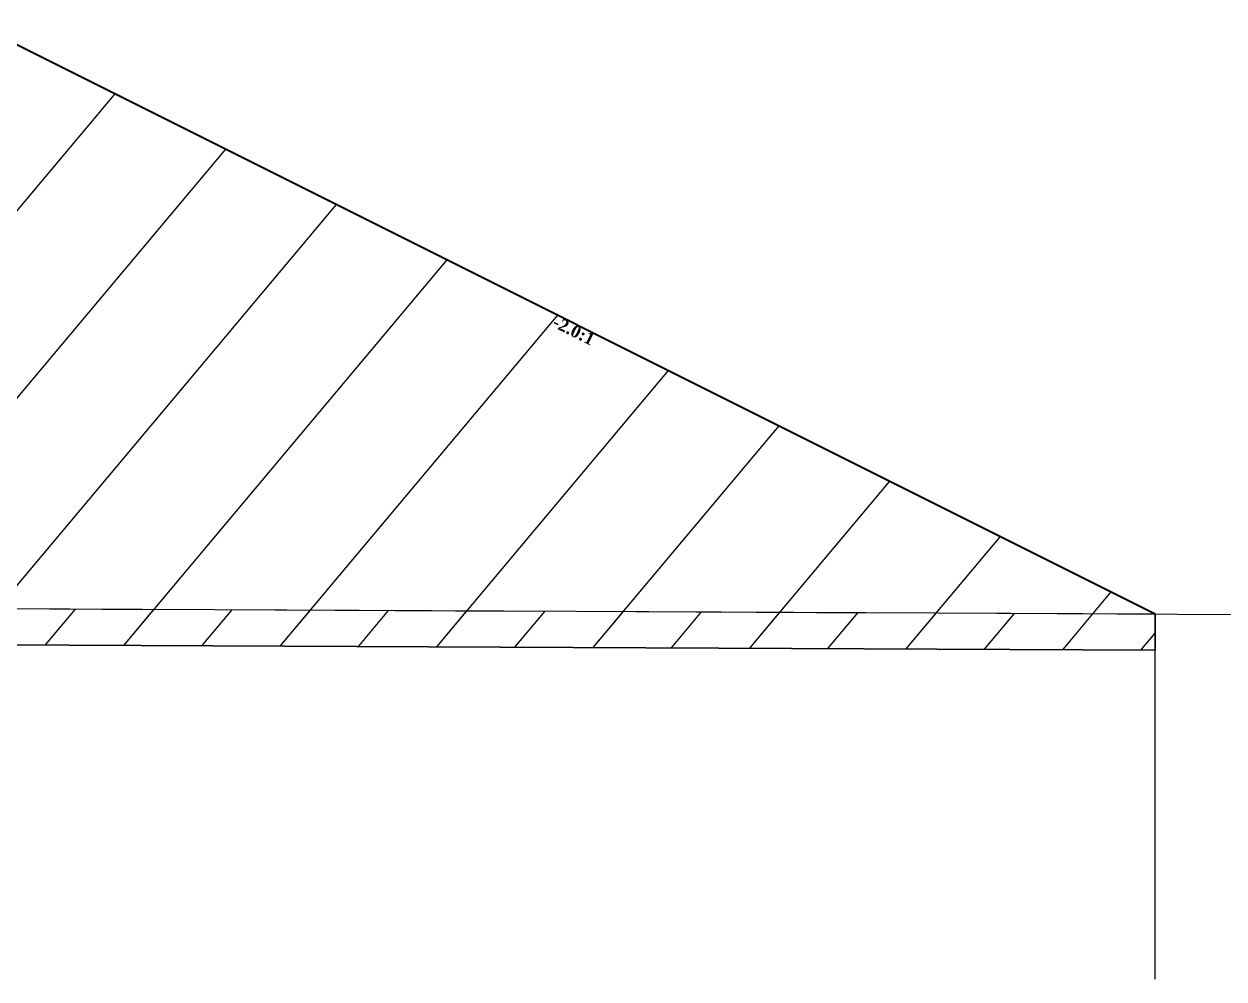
# Model space of a CAD drawing. Header units: millimetres. Extents: x 2762 to 3076, y 916 to 3305.
# Drawn here: x 2826.76 to 2836.73, y 1280.78 to 1288.72 of the extents above; entities that cross this region are included whole.
import ezdxf

# ---------------------------------------------------------------- set-up
doc = ezdxf.new("R2010")
doc.units = ezdxf.units.MM
doc.header["$LTSCALE"] = 2
doc.linetypes.add('CACHE', pattern=[9.525, 6.35, -3.175])
doc.linetypes.add('DASHED', pattern=[0.75, 0.5, -0.25])
doc.layers.add('C-ROAD-CORR', color=5, linetype='Continuous')
doc.layers.add('C-ROAD-SCTN', color=7, linetype='Continuous')
doc.styles.add('C3D_Etiquette', font='romans.shx')

msp = doc.modelspace()

# ---------------------------------------------------------------- hatches: boundary and pattern name
at = {"linetype": 'Continuous', "lineweight": -3}
h = msp.add_hatch(dxfattribs=at)
h.set_pattern_fill('_U', color=3, angle=50, style=0, pattern_type=0)
h.set_pattern_definition([(50, (2805.4515, 1283.6163), (-0.766044, 0.642788), [])])
h.paths.add_polyline_path([(2805.4515, 1283.6163), (2805.6887, 1283.8535), (2807.1887, 1283.9135), (2816.1578, 1288.3981), (2824.1546, 1288.718), (2826.5514, 1288.6221), (2836.1631, 1283.8163), (2836.1631, 1283.5163), (2830.7234, 1283.5414), (2830.7196, 1283.5414), (2822.8479, 1283.5776), (2809.5796, 1283.6097)])
h.paths.add_polyline_path([(2803.8754, 1283.6189), (2803.8754, 1283.9189), (2803.8887, 1283.8655), (2804.1887, 1283.8535), (2804.4242, 1283.618)])
h = msp.add_hatch(dxfattribs=at)
h.set_pattern_fill('_U', color=150, scale=0.5, angle=50, style=0, pattern_type=0)
h.set_pattern_definition([(50, (2805.45147, 1283.61633), (-0.383022, 0.321394), [])])
h.paths.add_polyline_path([(2805.4515, 1283.6163), (2805.6887, 1283.8535), (2807.1887, 1283.9135), (2809.5796, 1283.9097), (2822.8479, 1283.8776), (2836.1631, 1283.8163), (2836.1631, 1283.5163), (2830.7234, 1283.5414), (2830.7196, 1283.5414), (2822.8479, 1283.5776), (2809.5796, 1283.6097)])
h.paths.add_polyline_path([(2803.8754, 1283.9189), (2807.1887, 1283.9135), (2805.6887, 1283.8535), (2805.4515, 1283.6163), (2804.4242, 1283.618), (2804.1887, 1283.8535), (2803.8887, 1283.8655)])
h.paths.add_polyline_path([(2803.8754, 1283.6189), (2803.8754, 1283.9189), (2803.8887, 1283.8655), (2804.1887, 1283.8535), (2804.4242, 1283.618)])

# ---------------------------------------------------------------- linework, layer by layer
at = {"color": 253, "linetype": 'Continuous', "lineweight": -3}
for p, q in [((2826.5514, 1288.6221), (2836.1631, 1283.8163)), ((2822.8479, 1283.8776), (2836.1631, 1283.8163)), ((2836.1631, 1283.8163), (2836.1631, 1283.5163)), ((2836.1631, 1283.8163), (2836.1631, 1283.5163)), ((2830.7196, 1283.5414), (2822.8479, 1283.5776)), ((2830.7196, 1283.5414), (2822.8479, 1283.5776)), ((2830.7234, 1283.5414), (2830.7196, 1283.5414)), ((2830.7234, 1283.5414), (2830.7196, 1283.5414)), ((2836.1631, 1283.5163), (2830.7234, 1283.5414)), ((2836.1631, 1283.5163), (2830.7234, 1283.5414))]:
    msp.add_line(p, q, dxfattribs=at)
at = {"color": 105, "linetype": 'DASHED', "lineweight": -3, "ltscale": 2}
msp.add_line((2822.8479, 1283.8776), (2841.1099, 1283.7935), dxfattribs=at)
at = {"color": 8, "linetype": 'CACHE', "lineweight": -3}
msp.add_line((2836.1631, 1280.7838), (2836.1631, 1283.8163), dxfattribs=at)
at = {"color": 6, "linetype": 'Continuous', "lineweight": -3}
for p, q in [((2822.8479, 1283.5776), (2830.7196, 1283.5414)), ((2830.7196, 1283.5414), (2830.7234, 1283.5414)), ((2830.7234, 1283.5414), (2836.1631, 1283.5163))]:
    msp.add_line(p, q, dxfattribs=at)
at = {"layer": 'C-ROAD-CORR', "color": 1, "linetype": 'Continuous', "lineweight": 40}
msp.add_line((2826.5514, 1288.6221), (2836.1631, 1283.8163), dxfattribs=at)
at = {"layer": 'C-ROAD-SCTN', "color": 154, "linetype": 'Continuous', "lineweight": -3}
msp.add_line((2826.5514, 1288.6221), (2836.1631, 1283.8163), dxfattribs=at)
at = {"layer": 'C-ROAD-SCTN', "color": 1, "linetype": 'Continuous', "lineweight": -3}
msp.add_line((2826.5514, 1288.6221), (2836.1631, 1283.8163), dxfattribs=at)

# ---------------------------------------------------------------- texts
at = {"color": 7, "linetype": 'Continuous', "lineweight": -3, "insert": (2831.3555, 1286.2156), "char_height": 0.1, "width": 0.345983, "attachment_point": 2, "rotation": 333.43495, "style": 'C3D_Etiquette'}
msp.add_mtext('{\\fTimes New Roman|b1|i0|c0|p18;-2.0:1}', dxfattribs=at)

doc.saveas('drawing.dxf')
